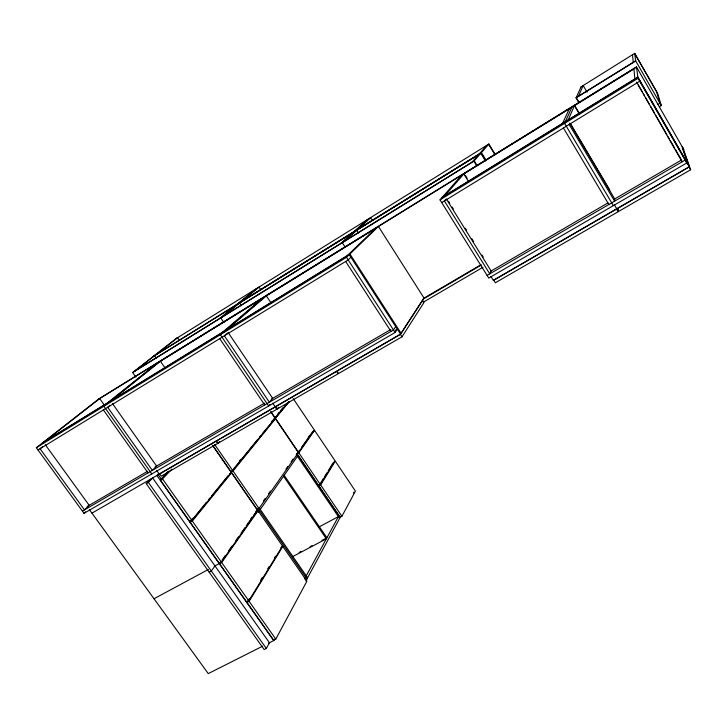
<?xml version="1.0" encoding="UTF-8"?>
<svg xmlns="http://www.w3.org/2000/svg" width="727" height="727" viewBox="0 0 727 727"><rect width="100%" height="100%" fill="white"/><g stroke="black" fill="none" stroke-linecap="round" stroke-linejoin="round"><path stroke-width="1.09" d="M618.086 211.748L616.451 209.003L493.706 280.168L495.341 282.785L618.086 211.748L618.195 208.613M616.787 208.295L616.769 208.885L614.451 204.978M568.241 119.855L574.557 105.351L579.128 113.112M578.556 96.164L583.181 85.541L587.098 92.238M490.979 276.578L493.379 280.422L493.715 279.677M572.022 106.924L564.597 123.381L613.37 205.632M578.928 102.652L576.102 97.854L581.155 86.658M562.571 123.345L569.486 108.477M249.334 598.603L246.953 602.465L273.652 640.187L275.797 639.106L306.912 581.191L258.076 510.754L256.095 511.844L253.487 515.543M341.899 516.288L355.421 491.098L335.274 461.145L320.652 484.973L318.871 485.954L340.118 517.242L341.899 516.288L320.652 484.973M268.69 643.131L273.734 640.587L274.515 639.133M305.885 580.937L340.636 516.488L338.664 517.542M353.495 493.079L353.958 492.206M304.531 578.974L305.594 577.011M306.24 575.82L338.4 516.624L318.562 527.211M266.327 648.466L269.435 642.75L152.643 477.966L148.381 482.383L146.236 483.628L264.165 649.556L266.327 648.466L148.381 482.383M258.076 510.754L221.671 562.544L219.527 563.707L246.617 601.983L248.761 600.865L282.503 545.986M314.573 430.375L298.815 452.794L297.034 453.784L318.535 485.454L320.316 484.482L334.956 460.673L314.573 430.375L312.874 431.338L301.469 447.505M246.953 602.465L249.097 601.347L282.812 546.431L280.831 547.486M260.62 580.282L262.411 577.383M267.754 568.705L268.945 566.778M274.297 558.091L275.478 556.164M318.871 485.954L323.579 478.311M324.751 476.403L327.105 472.586M328.277 470.678L332.984 463.044M402.004 336.801L423.95 302.55L422.496 300.26L400.377 334.284L337.01 371.015L338.637 373.469L402.004 336.801L400.377 334.284M91.956 513.144L400.586 334.211L424.05 298.097L378.422 226.46L346.497 257.294L36.35 447.705L84.014 513.335L395.097 332.503L397.333 329.167L395.37 330.303M395.697 326.641L393.452 329.958L82.396 511.108M258.239 512.353L259.521 510.527M260.266 509.463L297.461 456.347M220.172 562.307L219.254 563.607L214.311 566.269M250.924 518.724L252.233 516.87M256.822 510.372L258.13 508.518L306.958 578.965M263.383 501.067L265.319 498.331M268.536 493.769L270.471 491.034M285.929 469.133L287.856 466.398M291.082 461.836L293.008 459.1M308.384 437.309L309.675 435.482M222.135 559.999L225.406 555.364M228.669 550.739L231.931 546.104M235.857 540.552L238.465 536.844M241.073 533.145L244.999 527.584M246.299 525.73L251.524 518.324M297.67 452.885L299.569 450.195M206.423 502.348L190.201 522.259L219.181 563.216L221.326 562.062L257.758 510.309L231.659 472.668L229.687 473.786M259.021 508.518L298.406 452.576L275.469 418.761L233.022 470.996L231.05 472.114L257.049 509.6L259.021 508.518L233.022 470.996M214.974 565.906L211.33 571.031L209.185 572.185M190.201 522.259L192.337 521.068L231.659 472.668M262.32 433.737L289.046 402.04M168.909 471.169L160.413 480.156L189.847 521.759L192.673 518.306M239.274 461.2L240.692 459.455M271.28 421.987L272.698 420.242M274.261 418.325L275.687 416.58M277.823 413.963L279.241 412.227M280.667 410.482L282.794 407.865M208.531 499.749L209.949 498.022M211.357 496.287L228.278 475.513M231.05 472.114L232.476 470.369M233.894 468.624L257.34 439.844M259.475 437.227L260.893 435.482M274.542 418.734L287.329 403.031M189.847 521.759L191.992 520.568L231.35 472.214L212.62 445.206M212.729 445.687L230.741 471.659L232.704 470.542L275.188 418.352L270.789 411.864M288.783 401.649L275.333 418.17L270.935 411.691M277.205 409.019L338.1 373.778L336.483 371.324L275.588 406.629L277.205 409.019L278.641 407.284M445.606 199.516L444.388 200.952L489.771 273.861L491.125 271.007L446.224 198.798M269.999 404.439L268.672 405.993L220.354 334.738L265.046 296.462M445.015 195.563L464.18 173.508M686.106 161.121L686.751 162.975L488.753 278.068L440.026 199.87L461.809 174.971M135.858 377.104L132.65 372.524L473.886 161.176L488.889 144.019L495.369 154.669M472.014 162.157L478.693 154.578M479.293 153.897L486.627 145.564M218.109 443.216L276.687 409.319L275.07 406.929L216.501 440.889L218.109 443.216L219.599 441.553M160.413 480.156L162.548 478.929L171.781 469.133M161.176 478.902L168.146 471.541M146.236 483.628L150.516 479.202M350.905 257.24L348.188 259.912L38.004 449.986M84.014 513.335L85.595 511.799M347.442 255.504L376.168 227.851M344.889 240.91L356.63 230.314L358.429 233.131M357.684 229.368L370.643 217.673L372.46 220.526M340.836 243.418L352.731 232.74M353.804 231.777L366.935 219.981M369.271 218.4L342.272 242.691L345.343 247.434M227.378 333.166L224.352 335.792L269.363 402.222L272.68 398.36L228.133 332.512M227.442 329.222L267.145 295.171M222.844 332.039L262.956 297.752M223.453 316.127L239.656 302.895L241.555 305.731M241.11 301.705L259.057 287.056L260.92 289.846M219.708 318.453L236.039 305.14M236.775 304.54L255.604 289.201M257.994 287.592L220.781 317.944L223.907 322.579M110.031 405.384L107.687 407.284L152.343 470.369L156.587 466.043L112.385 403.485M159.44 361.673L103.87 406.248L151.816 473.922M111.931 400.186L161.394 360.465M107.678 402.794L157.486 362.873M42.648 446.687L40.058 448.732L84.459 509.909L89.194 505.329L45.247 444.642M36.35 447.705L98.899 398.878L636.479 66.911L683.843 149.626L682.389 147.099M132.65 372.524L176.77 338.091M44.929 441.344L99.681 398.569L104.243 405.012M135.367 370.688L154.569 355.694L156.45 358.42M155.433 355.021L177.624 337.682L179.514 340.445M175.979 338.7L488.889 144.019M581.064 86.858L634.662 53.389L657.671 93.483L661.306 105.569L659.389 106.724M239.31 302.823L481.383 152.597L486.109 160.331M153.724 356.076L481.092 152.934L485.827 160.685M152.852 356.757L480.792 153.279L485.482 160.949M133.604 371.788L474.213 160.803L477.121 165.547M576.102 97.854L635.68 60.959L634.662 53.389M97.809 399.723L636.507 67.102M262.165 298.433L160.422 361.246L165.311 368.316M375.605 228.396L266.364 295.844L271.289 303.25M569.359 108.768L463.808 173.935L468.479 181.514M633.899 68.92L574.43 105.642L579.401 114.066M42.893 442.589L349.932 253.968L401.15 333.357M442.37 197.181L637.843 77.098L689.196 166.31M41.566 443.624L349.233 254.641L400.586 334.211M441.898 197.726L637.879 77.344L689.369 166.792L493.379 280.422M440.026 199.87L638.006 78.316L636.479 66.911M441.716 202.588L639.705 81.26L639.56 80.261M658.035 104.37L659.952 103.216L656.454 91.366M423.75 298.279L480.538 264.964M422.75 299.388L481.538 264.91M423.214 302.25L482.982 267.245M87.158 506.519L147.617 471.269M155.16 466.879L264.528 403.112M271.353 399.132L390.808 329.495M490.434 271.407L607.954 202.906M613.824 199.471L681.535 160.004L682.108 161.848L636.598 82.078M487.099 275.415L685.098 160.104L684.471 158.286M157.423 474.695L159.367 473.568M689.023 166.928L617.087 208.64L618.713 211.384L690.65 169.755L683.78 150.453L682.326 147.917L689.023 166.928L690.65 169.755M273.407 419.37L275.188 418.352M296.634 453.575L298.406 452.576M255.786 511.39L257.758 510.309M154.015 598.757L208.376 569.459M299.16 552.447L301.142 551.402M310.056 546.686L312.047 545.641M321.952 540.397L325.923 538.298M292.59 556.655L326.35 538.816L283.53 476.24M262.647 646.176L208.267 673.611L89.303 509.491M156.678 470.442L159.277 474.122M162.548 478.929L191.992 520.568M192.337 521.068L221.326 562.062M221.671 562.544L248.761 600.865M249.097 601.347L275.797 639.106M161.903 479.929L157.977 474.377L156.905 475.494L273.734 640.587M103.398 409.919L148.035 472.877M258.876 507.455L307.594 577.774M214.692 444.551L232.704 470.542M284.184 475.313L326.914 537.78M275.606 418.579L298.543 452.385L314.309 429.984L293.208 398.614M298.815 452.794L320.316 484.482M219.718 338.637L264.71 404.93M340.127 517.442L296.834 453.684L296.234 454.539L339.609 518.406M272.716 403.167L275.233 406.893M346.497 257.294L395.097 332.503M345.67 261.447L390.935 331.421M448.595 201.324L449.786 203.242M452.176 207.086L453.366 209.003M465.307 228.214L466.507 230.132M471.878 238.774L473.668 241.655M482.028 255.095L483.219 257.013M465.344 175.398L467.152 178.324M473.886 161.176L476.803 165.929M488.626 144.328L494.533 154.024M563.425 128.007L608.853 204.514M570.55 123.754L609.817 190.074M579.028 102.407L576.211 97.618L635.662 60.795L661.306 105.569M638.006 78.316L686.751 162.975M638.279 85.004L642.205 91.82M643.331 93.774L644.458 95.719M645.576 97.663L649.511 104.488M650.629 106.433L654.564 113.258M655.681 115.202L666.913 134.686M668.04 136.631L669.158 138.584M670.285 140.529L674.211 147.354M675.338 149.299L680.954 159.04M634.68 53.516L656.517 91.575M682.226 146.636L689.369 166.792M632.508 54.87L633.244 62.286M633.88 68.72L634.889 78.916M614.715 198.962L614.597 201.17L569.177 124.49L569.768 123.054L614.715 198.962M216.01 441.171L159.631 473.859L161.24 476.13L217.618 443.497L216.01 441.171"/></g></svg>
